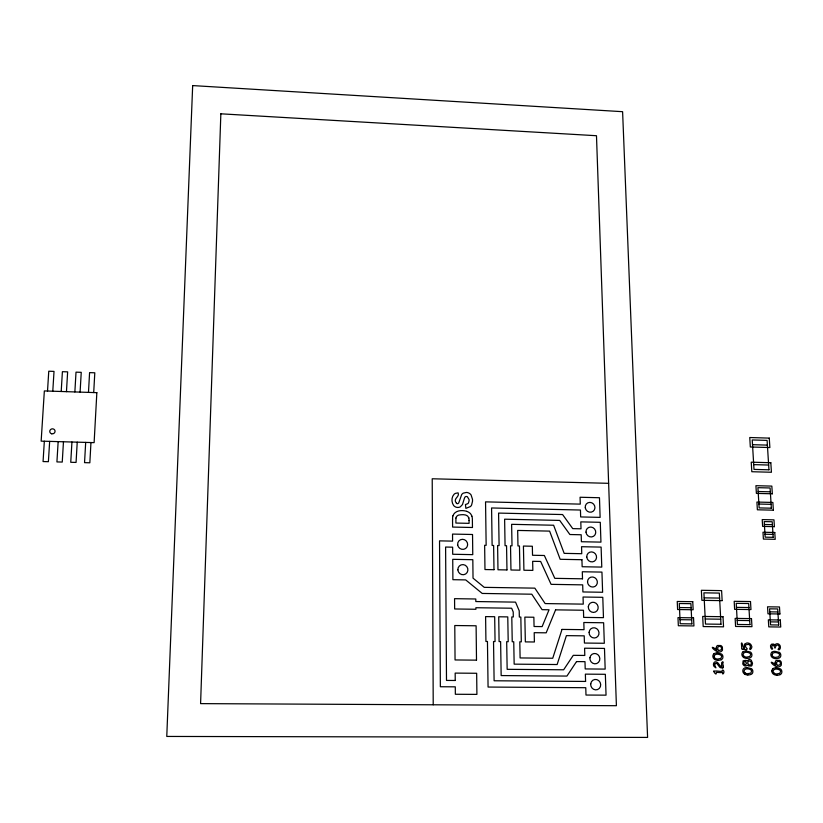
<?xml version="1.0" encoding="UTF-8"?>
<svg xmlns="http://www.w3.org/2000/svg" width="823" height="823" viewBox="0 0 823 823"><rect width="100%" height="100%" fill="white"/><g stroke="black" fill="none" stroke-linecap="round" stroke-linejoin="round"><path stroke-width="1.23" d="M723.222 667.453L722.933 667.895M85.685 442.404L84.543 462.649L89.841 462.793L90.962 442.548M88.483 392.386L89.584 372.624L94.799 372.798L93.709 392.561M77.228 442.157L76.066 462.433L70.747 462.289L71.94 442.013M80.098 392.108L81.24 372.335L76.014 372.15L74.862 391.943M58.155 441.622L56.921 461.919L62.25 462.063L63.464 441.776M61.2 391.491L62.404 371.687L67.64 371.862L66.457 391.666M49.658 441.385L48.392 461.693L43.063 461.559L44.339 441.231M52.785 391.213L54.02 371.399L48.763 371.214L47.518 391.048M456.035 518.068L455.973 518.469A20.359 19.68 48.1 0 0 455.901 520.126L455.901 523.058L469.089 523.346L469.059 520.342M452.897 515.949C454.677 510.322 461.991 509.787 466.785 511.34M774.947 645.448L775.379 644.532A2.274 2.078 62 0 1 776.243 643.905L776.819 643.771A3.806 3.477 62.1 0 1 777.55 643.761L777.838 643.812A2.901 2.654 62 0 1 778.897 644.275L779.772 645.17A3.045 2.778 62 0 1 780.266 646.292L780.369 647.403A3.745 3.415 62 0 1 780.091 648.699L779.731 649.285A2.346 2.14 62.1 0 1 778.897 649.892L778.074 649.316L778.671 648.503M750.298 647.896L750.36 646.312A2.325 2.13 62.3 0 0 749.887 645.366L749.712 645.16A3.066 2.808 62.4 0 0 749.29 644.79A2.942 2.695 62.4 0 0 748.344 644.337L745.648 644.893A1.265 1.162 62.3 0 0 745.443 645.376L745.607 646.816A2.304 2.119 62.3 0 0 746.194 647.639L747.253 648.822L746.667 649.594A10.864 9.969 61.9 0 1 746.368 649.563L743.004 649.224M714.786 663.976L715.784 663.204A2.171 2.006 64 0 1 716.874 663.636A2.664 2.459 64 0 1 717.234 663.976L719.683 667.144A3.117 2.87 63.9 0 0 720.454 667.659L722.08 668.009A5.123 4.732 63.7 0 0 722.543 667.988L722.707 667.967M750.175 648.102L750 648.287A6.893 6.327 62.1 0 1 749.763 648.524C749.321 651.641 753.251 647.166 751.399 645.654A3.477 3.189 62.3 0 0 750.607 644.316A3.971 3.642 62.4 0 0 749.033 643.257L747.891 643A6.275 5.761 62.5 0 0 746.8 643.01L744.733 644.008A2.366 2.171 62.3 0 0 744.321 644.79C744.908 652.639 742.83 645.88 741.945 643.288M742.233 649.44L741.739 648.761M772.92 645.098L772.663 645.109A1.049 0.967 62 0 0 772.231 645.335L771.799 646.878A1.965 1.79 62.1 0 0 772.056 647.752L772.54 648.503M705.229 618.999L720.722 619.205M680.014 619.678L691.69 619.832M737.182 620.429L749.691 620.593M770.379 621.869L778.517 621.972M704.169 597.858L719.6 598.084M736.451 607.353L748.93 607.539M679.459 607.549L691.114 607.713M769.762 611.839L777.879 611.952M776.027 667.803L780.441 668.904A3.138 2.86 63.5 0 1 781.757 670.94L781.788 671.157A4.475 4.084 63.5 0 1 781.85 671.856L781.788 672.545A2.973 2.706 63.5 0 1 781.017 674.016L780.688 674.294A4.29 3.909 63.4 0 1 780.297 674.531M747.017 667.556L751.45 668.657A3.148 2.881 63.8 0 1 752.767 670.694L752.798 670.91A4.485 4.115 63.9 0 1 752.85 671.619L752.788 672.309A2.973 2.726 63.9 0 1 752.006 673.78L751.666 674.058A4.3 3.94 63.8 0 1 751.276 674.304A8.827 8.096 63.6 0 1 747.829 674.911M764.989 534.23L773.003 534.405M746.07 650.983L750.494 652.083A3.127 2.87 62.8 0 1 751.8 654.12L751.831 654.336A4.465 4.094 62.9 0 1 751.893 655.036L751.831 655.725A2.963 2.716 62.8 0 1 751.049 657.186L750.71 657.464A4.28 3.92 62.8 0 1 750.319 657.711A8.786 8.065 62.5 0 1 746.873 658.307M717.09 652.906L721.545 654.007A3.138 2.891 63.3 0 1 722.841 656.054L722.872 656.27A4.475 4.125 63.4 0 1 722.923 656.97L722.861 657.659A2.973 2.736 63.4 0 1 722.069 659.13L721.73 659.408A4.28 3.95 63.3 0 1 721.329 659.645M764.392 524.488L772.396 524.673M758.148 491.506L770.328 491.815M758.909 504.036L771.12 504.334M608.629 483.327L432.219 478.77L433.217 704.786M753.714 464.625L768.651 465.046M752.52 444.677L767.396 445.12M745.093 661.383L746.543 663.153L745.515 664.717A1.749 1.605 63.4 0 1 744.239 664.326M774.248 673.235L773.857 672.926A2.14 1.955 63.5 0 1 773.075 671.352C773.342 668.153 778.28 668.79 780.091 670.282A1.872 1.708 63.5 0 1 780.615 671.28L779.854 673.307L776.686 673.955A4.784 4.362 63.4 0 1 774.237 673.255M744.259 656.394L743.869 656.096A2.14 1.965 62.9 0 1 743.097 654.522C743.385 651.322 748.313 651.97 750.134 653.462A1.872 1.718 62.8 0 1 750.648 654.46L749.887 656.476L746.698 657.114A4.773 4.382 62.7 0 1 744.249 656.415M745.196 672.998L744.805 672.689A2.15 1.965 63.9 0 1 744.033 671.115C744.321 667.906 749.269 668.533 751.09 670.035A1.872 1.718 63.9 0 1 751.605 671.033L750.843 673.07L747.654 673.718A4.794 4.393 63.8 0 1 745.185 673.019M722.8 662.021L721.771 662.433A2.664 2.459 63.7 0 0 721.658 663.379L721.545 666.692A2.479 2.284 63.8 0 1 720.65 666.321L717.687 662.649A3.611 3.333 64 0 0 715.475 661.867L715.228 661.867A1.872 1.728 63.9 0 0 714.405 662.217L713.922 662.782A3.282 3.025 63.9 0 0 713.469 664.161L713.459 664.686A3.282 3.035 63.9 0 0 713.87 666.136A3.837 3.539 63.9 0 0 714.076 666.486L715.897 667.854L715.064 665.848A2.171 1.996 63.9 0 1 714.662 664.686M456.446 503.254C452.444 498.347 460.026 497.143 458.102 492.864L455.592 493.337A5.679 5.494 43.5 0 0 454.09 494.273C451.302 497.154 451.364 502.267 453.617 505.466A5.092 4.928 44.1 0 0 454.79 506.526L455.469 506.917A5.247 5.072 44.1 0 0 457.66 507.441A5.812 5.617 44 0 0 458.792 507.359A5.123 4.959 44.1 0 0 460.335 506.803L462.475 504.55L464.347 498.45A6.121 5.915 44.8 0 1 464.594 497.792L465.108 496.969A1.718 1.667 44.2 0 1 466.065 496.506L466.219 496.495A2.274 2.191 44.3 0 1 466.908 496.557A2.16 2.088 44.3 0 1 467.392 496.753L469.028 499.489A7.746 7.489 44.1 0 1 469.079 500.816L468.441 502.946A3.302 3.189 44.5 0 1 467.731 503.686L465.458 504.55L465.859 508.367L470.417 506.567A6.07 5.874 44.7 0 0 471.61 505.013L472.505 501.341A16.316 15.791 43.6 0 0 472.464 499.211L471.095 494.973A5.555 5.36 44.2 0 0 469.542 493.461L468.781 493.039A5.854 5.648 44.2 0 0 466.363 492.452L463.246 493.152A5.514 5.329 44.1 0 0 461.662 494.623L458.761 502.853A1.924 1.862 43.9 0 1 458.349 503.316L458.205 503.419A1.44 1.399 44 0 1 457.588 503.625A1.677 1.625 44 0 1 457.053 503.583M717.975 649.841L718.325 650.407A3.292 3.035 62.7 0 0 718.973 650.489L720.969 649.975L721.576 648.534M776.809 664.634L777.221 665.303A3.292 3.004 62.9 0 0 777.858 665.385L779.834 664.861L780.42 663.42M774.844 645.191L773.805 644.1L771.809 644.131A2.13 1.944 62 0 0 771.233 644.584C769.186 645.674 771.953 651.178 772.643 648.699M776.686 664.428L776.573 662.217L777.889 661.322A2.469 2.253 63 0 1 780.677 663.379M717.769 649.481L717.728 647.228L719.045 646.425A2.469 2.274 62.8 0 1 721.833 648.483M468.843 517.914C467.546 513.912 462.022 514.488 458.74 515.064A4.382 4.249 46.8 0 0 455.87 518.027M741.564 645.808L741.739 647.968M741.554 645.541L741.523 644.676A2.13 1.955 62.3 0 0 741.451 644.275A1.101 1.018 62.2 0 1 741.739 643.02M452.547 519.725L452.609 527.07L472.464 527.502L472.371 519.941A12.757 12.366 46.8 0 0 471.908 516.155M771.758 652.279A5.596 5.103 62.6 0 1 774.999 651.343L779.412 652.382A3.127 2.85 62.5 0 1 780.718 654.408L780.749 654.624A4.454 4.064 62.5 0 1 780.811 655.324L780.749 656.013A2.963 2.695 62.5 0 1 779.978 657.464L779.648 657.742A4.269 3.899 62.5 0 1 779.258 657.989A8.775 8.014 62.2 0 1 775.842 658.585M771.799 652.33A3.158 2.891 62.5 0 0 770.863 654.347A3.93 3.58 62.5 0 0 770.935 655.221A3.302 3.014 62.5 0 0 771.912 657.124L772.252 657.423A4.753 4.331 62.5 0 0 772.818 657.824A6.255 5.71 62.4 0 0 775.842 658.626M772.92 645.078A1.142 1.049 62 0 1 773.836 645.623L775.009 648.185L775.986 645.942A2.099 1.924 62 0 1 776.377 645.469A1.862 1.697 62 0 1 776.902 645.17L777.704 645.078A1.389 1.265 62 0 1 778.291 645.304L778.548 645.52A1.975 1.8 62 0 1 779.165 646.734L779.175 646.909A2.078 1.903 62 0 1 778.743 648.565M772.776 668.811A5.617 5.123 63.6 0 1 776.027 667.854M771.871 670.899A3.179 2.901 63.5 0 1 772.818 668.862M771.902 670.899A3.94 3.601 63.5 0 0 771.953 671.774A3.323 3.025 63.5 0 0 772.92 673.687L773.27 673.986A4.773 4.352 63.4 0 0 773.836 674.387A6.275 5.73 63.4 0 0 776.871 675.189M780.327 674.603A8.816 8.045 63.2 0 1 776.871 675.148M747.017 667.607A5.627 5.164 64 0 0 743.745 668.564A3.179 2.922 63.9 0 0 742.83 670.652A3.95 3.621 63.9 0 0 742.902 671.527A3.323 3.045 63.9 0 0 743.869 673.451L744.218 673.749A4.773 4.382 63.8 0 0 744.784 674.15M747.829 674.953A6.286 5.771 63.7 0 1 744.764 674.171M742.809 651.991A5.607 5.144 63 0 1 746.07 651.044M742.84 652.042A3.169 2.911 62.9 0 0 741.893 654.059A3.93 3.611 62.9 0 0 741.965 654.933A3.302 3.035 62.9 0 0 742.932 656.847L743.272 657.145A4.753 4.362 62.8 0 0 743.838 657.546M746.873 658.349A6.255 5.74 62.7 0 1 743.827 657.567M744.301 664.254A2.058 1.893 63.4 0 1 743.982 661.826M743.899 661.733A1.769 1.625 63.4 0 1 745.082 661.445M742.531 649.337A2.294 2.109 62.7 0 1 742.994 649.193M713.808 653.915A5.617 5.185 63.5 0 1 717.09 652.958M713.839 653.966A3.169 2.932 63.4 0 0 712.872 655.993A3.94 3.631 63.4 0 0 712.944 656.877A3.313 3.055 63.4 0 0 713.901 658.791L714.251 659.089A4.763 4.403 63.3 0 0 714.817 659.49M717.862 660.293A6.265 5.792 63.2 0 1 714.806 659.511M721.36 659.717A8.806 8.127 63 0 1 717.872 660.252M722.923 661.97A1.07 0.988 63.7 0 1 722.913 662.916A2.222 2.047 63.8 0 0 722.861 663.245L722.851 663.389A10.853 9.989 63.6 0 0 722.882 663.801L723.005 664.974A11.038 10.195 64.1 0 1 723.036 665.406A6.8 6.265 63.8 0 0 723.15 666.157M714.662 664.686A1.708 1.574 63.9 0 1 714.786 663.976M723.139 666.167A6.81 6.286 64.1 0 1 723.263 666.918M471.816 516.175A7.356 7.119 47 0 0 470.345 513.511A9.074 8.796 47.3 0 0 466.775 511.371M452.619 519.725A15.431 14.927 47.4 0 1 452.835 515.928M468.884 517.914A12.911 12.52 46.6 0 1 469.017 520.342M457.125 503.583A1.44 1.399 44 0 1 456.487 503.244M751.389 663.256L751.234 664.171A1.512 1.379 63.4 0 1 750.051 665.087L748.693 664.655L747.665 663.112A4.753 4.352 63.4 0 1 748.179 661.713A1.79 1.646 63.3 0 1 749.496 661.044L750.895 661.569L751.389 663.256M772.077 654.542L772.077 654.81A2.13 1.944 62.5 0 0 772.828 656.384L773.229 656.682A4.763 4.352 62.4 0 0 775.657 657.382L778.825 656.764L779.576 654.748A1.862 1.708 62.5 0 0 779.062 653.75C777.262 652.33 772.715 651.641 772.077 654.542M714.097 656.188L714.097 656.456A2.14 1.975 63.4 0 0 714.848 658.03L715.238 658.338A4.784 4.413 63.2 0 0 717.697 659.038L720.897 658.421L721.678 656.384A1.872 1.728 63.3 0 0 721.174 655.386C719.333 653.946 714.786 653.277 714.097 656.188M713.675 671.311L714.426 672.658A14.937 13.806 65.4 0 1 715.115 673.492C717.07 675.374 715.681 671.774 716.504 672.36A43.938 40.471 67.3 0 1 717.45 672.412L719.323 672.545A33.445 30.873 62.2 0 0 720.434 672.597L720.722 672.607A10.74 9.907 63.7 0 0 721.524 672.535A9.763 8.991 65 0 1 722.419 672.463L722.717 673.965L723.582 673.523A4.65 4.29 64.5 0 0 723.571 673.132C725.094 671.445 722.008 668.173 722.275 671.198A10.082 9.29 64.9 0 0 721.432 671.28A7.798 7.191 63.8 0 1 720.351 671.342L719.652 671.29A41.345 38.167 61.6 0 1 718.407 671.167A34.453 31.758 66.6 0 0 716.658 671.012L716.257 671.002A7.325 6.759 64.8 0 0 715.825 671.023L715.434 671.054A5.432 5.01 64 0 1 714.559 671.043A4.588 4.238 64.7 0 0 714.127 670.982L713.685 671.229M752.51 663.42L751.893 665.56A2.243 2.058 63.4 0 1 751.286 666.064L748.457 665.951A2.52 2.315 63.4 0 1 747.551 665.169L746.78 665.529A2.109 1.934 63.5 0 1 746.06 665.91L745.782 665.961A3.014 2.767 63.4 0 1 744.918 665.92A2.603 2.387 63.4 0 1 743.92 665.457L743.292 664.819A3.055 2.808 63.4 0 1 742.768 663.801L743.118 660.818L745.957 660.324A1.327 1.214 63.3 0 1 746.368 660.622C747.109 662.371 748.467 658.225 750.514 659.809A2.428 2.232 63.3 0 1 751.276 660.231L752.51 663.42M220.852 113.811L200.586 703.624L616.406 705.702L596.48 135.723L220.852 113.811M192.675 85.582L166.771 736.441L647.598 737.418L622.6 111.691L192.675 85.582M775.184 662.505L775.184 663.297A5.761 5.247 62.9 0 0 775.801 664.922C765.102 656.559 776.233 670.838 780.77 665.776A2.582 2.356 63 0 0 781.336 664.963L781.212 662.073A3.004 2.736 63 0 0 780.657 661.229A3.323 3.035 63 0 0 779.597 660.437L776.439 660.375A2.562 2.335 63 0 0 775.492 661.322L775.184 662.505M716.298 647.598L716.288 648.401A5.751 5.308 62.7 0 0 716.895 650.016C705.98 641.703 717.543 655.982 721.905 650.88A2.582 2.376 62.8 0 0 722.481 650.067L722.378 647.176A2.994 2.767 62.8 0 0 721.833 646.333A3.323 3.066 62.8 0 0 720.773 645.541L717.594 645.479A2.562 2.366 62.8 0 0 716.627 646.425L716.298 647.598M96.847 392.664L94.12 442.64L41.15 441.138L44.349 390.935L96.847 392.664M562.016 629.41L552.737 658.246L520.105 657.947L519.797 641.827L521.309 641.847L520.836 617.075L519.334 617.055L519.21 610.789L515.537 602.127L475.817 601.551L475.787 598.99L454.563 598.671L454.646 608.969L475.91 609.267L475.889 607.724L511.639 608.218L513.213 611.931L513.305 616.972L511.793 616.952L512.235 641.745L513.747 641.765L514.159 664.151L557.14 664.531L566.399 635.634L584.217 635.84L584.433 643.051L604.319 643.267L603.629 622.754L583.816 622.507L584.032 629.677L562.016 629.41M555.597 609.853L546.174 632.825L534.199 632.681L534.394 641.991L525.341 641.889L524.848 617.127L533.86 617.24L534.065 626.498L542.131 626.601L549.054 609.771L542.079 609.668L531.771 594.206L482.216 593.445L465.705 579.906L452.897 579.69L452.732 559.331L472.824 559.702L473.03 578.147L484.253 587.344L534.837 588.147L545.145 603.578L583.27 604.133L583.054 597.025L602.786 597.323L603.465 617.651L583.661 617.394L583.456 610.244L555.597 609.853M576.532 661.589L566.913 676.074L501.156 675.57L500.621 641.621L499.098 641.601L498.717 616.777L507.77 616.9L508.203 641.703L506.68 641.683L507.153 669.325L563.642 669.788L573.271 655.334L584.803 655.447L584.587 648.205L604.483 648.411L605.172 669.099L585.204 668.934L584.988 661.661L576.532 661.589M455.232 680.487L446.498 680.426L445.603 547.048L452.64 547.182L452.691 554.26L472.762 554.64L472.536 534.497L452.537 534.076L452.588 541.123L439.533 540.865L440.356 686.742L455.284 686.835L455.345 694.262L476.908 694.386L476.661 673.276L455.17 673.101L455.232 680.487M585.585 681.434L494.109 680.775L493.533 641.539L495.055 641.559L494.685 616.725L485.601 616.602L485.93 641.456L487.453 641.477L488.07 687.051L585.77 687.709L585.986 695.044L606.047 695.157L605.347 674.294L585.369 674.14L585.585 681.434M476.507 660.149L455.057 659.953L454.78 625.521L476.106 625.789L476.507 660.149M779.916 613.979L767.972 613.814L767.54 606.808L779.474 606.973L779.916 613.979M722.995 616.715L702.677 616.437L703.192 626.56L723.54 626.817L722.995 616.715M693.542 617.836L677.977 617.631L678.347 625.737L693.933 625.933L693.542 617.836M751.492 618.608L735.134 618.392L735.587 626.457L751.965 626.663L751.492 618.608M780.297 619.997L768.343 619.832L768.775 626.879L780.739 627.023L780.297 619.997M691.886 623.885L680.21 623.731L679.273 603.506L690.919 603.681L691.886 623.885M720.989 624.256L705.486 624.06L703.912 592.838L719.333 593.085L720.989 624.256M749.928 624.626L737.408 624.462L736.225 603.341L748.704 603.526L749.928 624.626M778.702 624.996L770.565 624.883L769.577 608.835L777.694 608.948L778.702 624.996M722.141 600.636L701.875 600.327L701.371 590.297L721.606 590.626L722.141 600.636M750.504 601.551L734.188 601.315L734.63 609.339L750.967 609.565L750.504 601.551M692.76 601.695L677.236 601.469L677.607 609.534L693.151 609.75L692.76 601.695M582.509 578.816L554.805 578.343L544.353 555.494L532.532 555.268L532.337 546.235L523.428 546.06L523.912 570.236L532.851 570.39L532.656 561.307L540.639 561.451L551.091 584.351L582.694 584.865L582.9 591.953L602.621 592.262L601.942 572.098L582.303 571.759L582.509 578.816M581.933 559.712L560.175 559.301L549.62 531.113L517.677 530.434L517.976 545.947L519.457 545.978L519.93 570.164L510.96 570L510.527 545.803L512.019 545.834L511.628 524.323L553.622 525.239L564.177 553.365L581.758 553.704L581.552 546.709L601.109 547.1L601.778 567.088L582.149 566.728L581.933 559.712M493.985 569.701L484.973 569.547L484.644 545.289L486.146 545.32L485.549 501.865L580.277 504.129L580.071 497.257L599.473 497.73L600.121 517.379L580.657 516.937L580.452 510.034L491.578 507.966L492.123 545.443L493.625 545.464L493.985 569.701M506.968 569.938L497.977 569.773L497.606 545.546L499.098 545.577L498.584 513.089L562.582 514.55L572.746 528.633L581.017 528.808L580.801 521.875L600.286 522.307L600.944 542.12L581.398 541.729L581.192 534.765L569.886 534.528L559.712 520.424L504.622 519.19L505.065 545.7L506.557 545.721L506.968 569.938M774.402 526.658L762.623 526.391L762.211 519.591L773.97 519.858L774.402 526.658M774.772 532.491L762.983 532.234L763.394 539.075L775.204 539.322L774.772 532.491M773.188 537.326L765.174 537.162L764.207 521.576L772.211 521.751L773.188 537.326M771.357 508.192L759.145 507.904L757.911 487.669L770.091 487.977L771.357 508.192M773.363 510.178L757.376 509.797L756.913 502.061L772.869 502.452L773.363 510.178M772.324 493.79L756.388 493.389L755.925 485.693L771.84 486.105L772.324 493.79M770.822 462.732L751.234 462.176L751.811 471.723L771.429 472.258L770.822 462.732M768.949 469.81L754.002 469.398L752.232 439.945L767.098 440.398L768.949 469.81M769.268 438.114L749.763 437.517L750.329 446.982L769.865 447.558L769.268 438.114M589.926 657.752A5.226 4.938 66 0 0 596.768 663.513A5.226 4.938 66 0 0 597.91 654.686A5.226 4.938 66 0 0 589.926 657.752M589.103 632.342A5.185 4.907 63.5 0 0 596.264 637.568A5.185 4.907 63.5 0 0 596.798 628.731A5.185 4.907 63.5 0 0 589.103 632.342M588.311 606.788A5.154 4.876 60.9 0 0 595.451 611.993A5.154 4.876 60.9 0 0 595.975 603.228A5.154 4.876 60.9 0 0 588.311 606.788M587.529 581.81A5.113 4.845 58.4 0 0 594.947 586.47A5.113 4.845 58.4 0 0 594.864 577.736A5.113 4.845 58.4 0 0 587.529 581.81M585.997 532.131A5.051 4.784 53.3 0 0 593.64 536.226A5.051 4.784 53.3 0 0 592.961 527.636A5.051 4.784 53.3 0 0 585.997 532.131M585.276 507.781A5.02 4.753 50.9 0 0 593.126 511.309A5.02 4.753 50.9 0 0 591.85 502.832A5.02 4.753 50.9 0 0 585.276 507.781M586.768 557.048A5.082 4.815 55.8 0 0 594.443 561.152A5.082 4.815 55.8 0 0 593.753 552.49A5.082 4.815 55.8 0 0 586.768 557.048M590.729 683.748A5.257 4.969 68.3 0 0 597.601 689.551A5.257 4.969 68.3 0 0 598.753 680.642A5.257 4.969 68.3 0 0 590.729 683.748M51.633 433.772A2.664 2.51 -14.3 0 0 54.997 430.707A2.664 2.51 -14.3 0 0 50.594 429.544A2.664 2.51 -14.3 0 0 51.633 433.772M457.866 569.835A5.133 4.989 55.9 0 0 465.643 573.991A5.133 4.989 55.9 0 0 465.139 565.195A5.133 4.989 55.9 0 0 457.866 569.835M457.67 544.857A5.103 4.948 51.3 0 0 465.684 548.447A5.103 4.948 51.3 0 0 464.563 539.754A5.103 4.948 51.3 0 0 457.67 544.857"/></g></svg>
